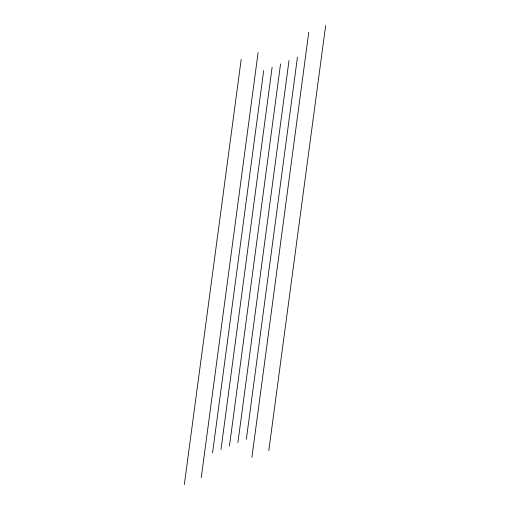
<?xml version="1.0" encoding="UTF-8"?>
<svg xmlns="http://www.w3.org/2000/svg" width="510" height="510" viewBox="0 0 510 510"><rect width="100%" height="100%" fill="white"/><g stroke="black" fill="none" stroke-linecap="round" stroke-linejoin="round"><path stroke-width="0.76" d="M184.34 484.5L241.204 59.338M201.233 477.73L258.098 52.568M212.555 452.823L263.664 70.712M221.002 449.444L272.11 67.326M229.449 446.059L280.551 63.941M237.889 442.674L288.998 60.556M246.336 439.288L297.445 57.177M251.902 457.432L308.767 32.27M268.795 450.661L325.66 25.5"/></g></svg>
